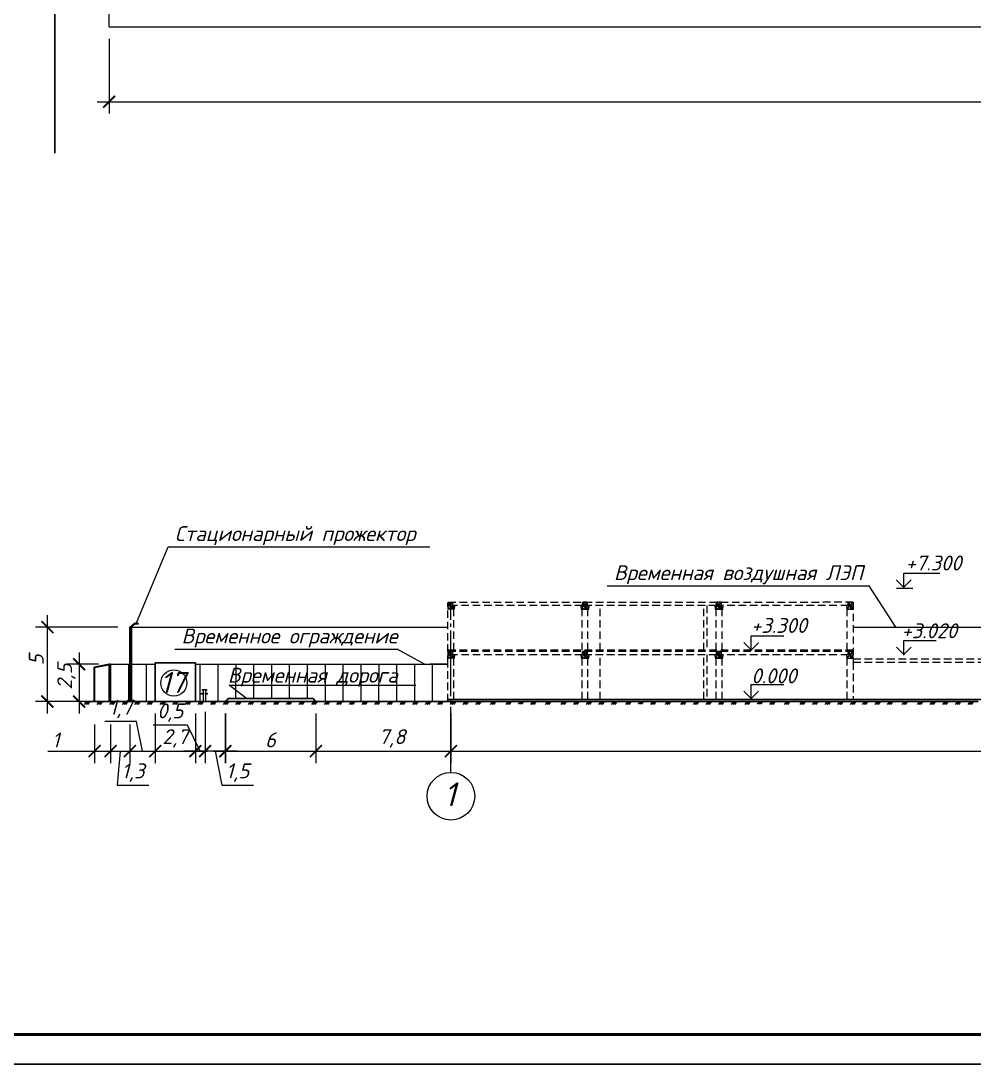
# Model space of a CAD drawing. Header units: millimetres. Extents: x -345369 to 252202, y 74562 to 424723.
# Drawn here: x -175928 to -159929, y 281798 to 299309 of the extents above; entities that cross this region are included whole.
import ezdxf

# ---------------------------------------------------------------- set-up
doc = ezdxf.new("R2010")
doc.units = ezdxf.units.MM
doc.linetypes.add('JIS_08_11', pattern=[12.8, 11, -0.6, 0.6, -0.6])
doc.linetypes.add('невидимая', pattern=[9.525, 6.35, -3.175])
doc.layers.add('$RAZMER', color=7, linetype='Continuous')
doc.layers.add('РАЗМЕРЫ', color=7, linetype='Continuous')
for name, color, linetype, lineweight in [('Рамка', 7, 'Continuous', 25), ('стены', 7, 'Continuous', 35), ('Электр', 1, 'Continuous', 25)]:
    doc.layers.add(name, color=color, linetype=linetype, lineweight=lineweight)
doc.styles.add('25', font='isocpeur.TTF', dxfattribs={"oblique": 15, "height": 300})
doc.styles.get("Standard").update_dxf_attribs({"font": 'isocpeur.TTF', "oblique": 15})
doc.linetypes.add('ограждение2', pattern='A,6.35,-2.54,[132,ltypeshp.shx,S=2.54,R=0,X=-2.54,Y=0],-2.54,25.4', length=36.83)
doc.dimstyles.new('ss400', dxfattribs={"dimtxt": 250, "dimasz": 200, "dimexe": 200, "dimexo": 200, "dimgap": 62.5, "dimtad": 1, "dimdec": 0, "dimlfac": 4, "dimrnd": 10, "dimdsep": 46, "dimtxsty": 'Standard', "dimblk": 'ARCHTICK', "dimcen": 250, "dimdle": 200, "dimadec": 0, "dimazin": 0, "dimtfac": 1, "dimtdec": 0, "dimtmove": 1, "dimatfit": 3, "dimfxl": 1, "dimarcsym": 0})
doc.dimstyles.new('ss50', dxfattribs={"dimtxt": 125, "dimasz": 150, "dimexe": 100, "dimexo": 100, "dimgap": 31.25, "dimtad": 1, "dimdec": 0, "dimdsep": 46, "dimtxsty": 'Standard', "dimblk": 'OBLIQUE', "dimcen": 125, "dimdle": 100, "dimadec": 0, "dimazin": 0, "dimtfac": 1, "dimtdec": 0, "dimtmove": 1, "dimatfit": 3, "dimfxl": 1, "dimarcsym": 0})

# ---------------------------------------------------------------- blocks, each defined once
blk = doc.blocks.new('_ArchTick')
at = {"color": 0, "linetype": 'ByBlock', "const_width": 0.15}
blk.add_lwpolyline([(-0.5, -0.5), (0.5, 0.5)], dxfattribs=at)
blk = doc.blocks.new('*D782')
at = {"color": 0, "lineweight": -2, "transparency": 16777216}
for p, q in [((-174448, 299010), (-174448, 297752)), ((-125402, 299010), (-125402, 297752)), ((-174648, 297952), (-125202, 297952))]:
    blk.add_line(p, q, dxfattribs=at)
at = {"layer": 'Defpoints', "color": 0, "transparency": 16777216}
for p in [(-174448, 299210, -521), (-125402, 299210), (-125402, 297952)]:
    blk.add_point(p, dxfattribs=at)
at = {"color": 0, "lineweight": -2, "transparency": 16777216, "xscale": 200, "yscale": 200, "zscale": 200, "rotation": 180}
blk.add_blockref('_ArchTick', (-174448, 297952), dxfattribs=at)
at = {"color": 0, "lineweight": -2, "transparency": 16777216, "xscale": 200, "yscale": 200, "zscale": 200}
blk.add_blockref('_ArchTick', (-125402, 297952), dxfattribs=at)
at = {"color": 0, "lineweight": 9, "transparency": 16777216, "insert": (-151240, 298164), "char_height": 250, "attachment_point": 5}
blk.add_mtext('196,1', dxfattribs=at)
blk = doc.blocks.new('*D789')
at = {"color": 0, "lineweight": -2, "ltscale": 2, "transparency": 16777216}
for p, q in [((-168810, 287052), (-137109, 287052)), ((-168710, 287053), (-168710, 286952)), ((-137209, 287053), (-137209, 286952))]:
    blk.add_line(p, q, dxfattribs=at)
at = {"layer": 'Defpoints', "color": 0, "ltscale": 2, "transparency": 16777216}
for p in [(-168710, 287305), (-137209, 287258), (-137209, 287052)]:
    blk.add_point(p, dxfattribs=at)
at = {"color": 0, "lineweight": -2, "ltscale": 2, "transparency": 16777216, "xscale": 200, "yscale": 200, "zscale": 200, "rotation": 180}
blk.add_blockref('_ArchTick', (-168710, 287052), dxfattribs=at)
at = {"color": 0, "lineweight": -2, "ltscale": 2, "transparency": 16777216, "xscale": 200, "yscale": 200, "zscale": 200}
blk.add_blockref('_ArchTick', (-137209, 287052), dxfattribs=at)
at = {"color": 0, "lineweight": 9, "ltscale": 2, "transparency": 16777216, "insert": (-152959, 287282), "char_height": 300, "attachment_point": 5}
blk.add_mtext('126', dxfattribs=at)
blk = doc.blocks.new('*D794')
at = {"color": 0, "lineweight": -2, "transparency": 16777216}
for p, q in [((-174951, 288709), (-174951, 287684)), ((-174623, 288509), (-175151, 288509)), ((-174623, 287884), (-175151, 287884))]:
    blk.add_line(p, q, dxfattribs=at)
at = {"layer": 'Defpoints', "color": 0, "transparency": 16777216}
for p in [(-174423, 288509, -521), (-174951, 287884), (-174423, 287884, -506)]:
    blk.add_point(p, dxfattribs=at)
at = {"color": 0, "lineweight": -2, "transparency": 16777216, "xscale": 200, "yscale": 200, "zscale": 200}
for p, rotation in [((-174951, 288509), 90), ((-174951, 287884), 270)]:
    blk.add_blockref('_ArchTick', p, dxfattribs=dict(at, rotation=rotation))
at = {"color": 0, "lineweight": 9, "transparency": 16777216, "insert": (-175163, 288302), "char_height": 250, "attachment_point": 5, "rotation": 90}
blk.add_mtext('2,5', dxfattribs=at)
blk = doc.blocks.new('*D795')
at = {"color": 0, "lineweight": -2, "transparency": 16777216}
for p, q in [((-174691, 287500), (-174691, 286852)), ((-174423, 287500), (-174423, 286852)), ((-175476, 287052), (-174691, 287052)), ((-174891, 287052), (-174223, 287052))]:
    blk.add_line(p, q, dxfattribs=at)
at = {"layer": 'Defpoints', "color": 0, "transparency": 16777216}
for p in [(-174691, 287700, -521), (-174423, 287700, -506), (-174423, 287052)]:
    blk.add_point(p, dxfattribs=at)
at = {"color": 0, "lineweight": -2, "transparency": 16777216, "xscale": 200, "yscale": 200, "zscale": 200, "rotation": 180}
blk.add_blockref('_ArchTick', (-174691, 287052), dxfattribs=at)
at = {"color": 0, "lineweight": -2, "transparency": 16777216, "xscale": 200, "yscale": 200, "zscale": 200}
blk.add_blockref('_ArchTick', (-174423, 287052), dxfattribs=at)
at = {"color": 0, "lineweight": 9, "transparency": 16777216, "insert": (-175342, 287240), "char_height": 250, "attachment_point": 5}
blk.add_mtext('1', dxfattribs=at)
blk = doc.blocks.new('*D796')
at = {"color": 0, "lineweight": -2, "transparency": 16777216}
for p, q in [((-174423, 287500), (-174423, 286852)), ((-174098, 287500), (-174098, 286852)), ((-174623, 287052), (-173898, 287052)), ((-174260, 287052), (-174310, 286478)), ((-174310, 286478), (-173781, 286478))]:
    blk.add_line(p, q, dxfattribs=at)
at = {"layer": 'Defpoints', "color": 0, "transparency": 16777216}
for p in [(-174423, 287700, -520), (-174098, 287700, -509), (-174098, 287052)]:
    blk.add_point(p, dxfattribs=at)
at = {"color": 0, "lineweight": -2, "transparency": 16777216, "xscale": 200, "yscale": 200, "zscale": 200, "rotation": 180}
blk.add_blockref('_ArchTick', (-174423, 287052), dxfattribs=at)
at = {"color": 0, "lineweight": -2, "transparency": 16777216, "xscale": 200, "yscale": 200, "zscale": 200}
blk.add_blockref('_ArchTick', (-174098, 287052), dxfattribs=at)
at = {"color": 0, "lineweight": 9, "transparency": 16777216, "insert": (-174045, 286691), "char_height": 250, "attachment_point": 5}
blk.add_mtext('1,3', dxfattribs=at)
blk = doc.blocks.new('*D797')
at = {"color": 0, "lineweight": -2, "transparency": 16777216}
for p, q in [((-175483, 287684), (-175483, 289334)), ((-174298, 289134), (-175683, 289134)), ((-174326, 287884), (-175683, 287884))]:
    blk.add_line(p, q, dxfattribs=at)
at = {"layer": 'Defpoints', "color": 0, "transparency": 16777216}
for p in [(-175483, 289134), (-174098, 289134, -510), (-174126, 287884)]:
    blk.add_point(p, dxfattribs=at)
at = {"color": 0, "lineweight": -2, "transparency": 16777216, "xscale": 200, "yscale": 200, "zscale": 200}
for p, rotation in [((-175483, 289134), 90), ((-175483, 287884), 270)]:
    blk.add_blockref('_ArchTick', p, dxfattribs=dict(at, rotation=rotation))
at = {"color": 0, "lineweight": 9, "transparency": 16777216, "insert": (-175670, 288584), "char_height": 250, "attachment_point": 5, "rotation": 90}
blk.add_mtext('5', dxfattribs=at)
blk = doc.blocks.new('*D798')
at = {"color": 0, "lineweight": -2, "transparency": 16777216}
for p, q in [((-173988, 287547), (-174517, 287547)), ((-173885, 287052), (-173988, 287547)), ((-173673, 287684), (-173673, 286852)), ((-174098, 287500), (-174098, 286852)), ((-174298, 287052), (-173473, 287052))]:
    blk.add_line(p, q, dxfattribs=at)
at = {"layer": 'Defpoints', "color": 0, "transparency": 16777216}
for p in [(-173673, 287884), (-174098, 287700, -509), (-173673, 287052)]:
    blk.add_point(p, dxfattribs=at)
at = {"color": 0, "lineweight": -2, "transparency": 16777216, "xscale": 200, "yscale": 200, "zscale": 200, "rotation": 180}
blk.add_blockref('_ArchTick', (-174098, 287052), dxfattribs=at)
at = {"color": 0, "lineweight": -2, "transparency": 16777216, "xscale": 200, "yscale": 200, "zscale": 200}
blk.add_blockref('_ArchTick', (-173673, 287052), dxfattribs=at)
at = {"color": 0, "lineweight": 9, "transparency": 16777216, "insert": (-174252, 287759), "char_height": 250, "attachment_point": 5}
blk.add_mtext('1,7', dxfattribs=at)
blk = doc.blocks.new('*D799')
at = {"color": 0, "lineweight": -2, "transparency": 16777216}
for p, q in [((-172496, 287682), (-172496, 286852)), ((-170977, 287684), (-170977, 286852)), ((-172696, 287052), (-170777, 287052))]:
    blk.add_line(p, q, dxfattribs=at)
at = {"layer": 'Defpoints', "color": 0, "transparency": 16777216}
for p in [(-170977, 287884), (-172496, 287882, -395), (-170977, 287052)]:
    blk.add_point(p, dxfattribs=at)
at = {"color": 0, "lineweight": -2, "transparency": 16777216, "xscale": 200, "yscale": 200, "zscale": 200, "rotation": 180}
blk.add_blockref('_ArchTick', (-172496, 287052), dxfattribs=at)
at = {"color": 0, "lineweight": -2, "transparency": 16777216, "xscale": 200, "yscale": 200, "zscale": 200}
blk.add_blockref('_ArchTick', (-170977, 287052), dxfattribs=at)
at = {"color": 0, "lineweight": 9, "transparency": 16777216, "insert": (-171739, 287240), "char_height": 250, "attachment_point": 5}
blk.add_mtext('6', dxfattribs=at)
blk = doc.blocks.new('*D800')
at = {"color": 0, "lineweight": -2, "transparency": 16777216}
for p, q in [((-170977, 287684), (-170977, 286852)), ((-168710, 287684), (-168710, 286852)), ((-171177, 287052), (-168510, 287052))]:
    blk.add_line(p, q, dxfattribs=at)
at = {"layer": 'Defpoints', "color": 0, "transparency": 16777216}
for p in [(-170977, 287884), (-168710, 287884), (-168710, 287052)]:
    blk.add_point(p, dxfattribs=at)
at = {"color": 0, "lineweight": -2, "transparency": 16777216, "xscale": 200, "yscale": 200, "zscale": 200, "rotation": 180}
blk.add_blockref('_ArchTick', (-170977, 287052), dxfattribs=at)
at = {"color": 0, "lineweight": -2, "transparency": 16777216, "xscale": 200, "yscale": 200, "zscale": 200}
blk.add_blockref('_ArchTick', (-168710, 287052), dxfattribs=at)
at = {"color": 0, "lineweight": 9, "transparency": 16777216, "insert": (-169697, 287265), "char_height": 250, "attachment_point": 5}
blk.add_mtext('7,8', dxfattribs=at)
blk = doc.blocks.new('*D816')
at = {"color": 0, "lineweight": -2, "transparency": 16777216}
for p, q in [((-172998, 287684), (-172998, 286852)), ((-172836, 287684), (-172836, 286852)), ((-173131, 287486), (-173710, 287486)), ((-172917, 287052), (-173131, 287486)), ((-172636, 287052), (-173198, 287052))]:
    blk.add_line(p, q, dxfattribs=at)
at = {"layer": 'Defpoints', "color": 0, "transparency": 16777216}
for p in [(-172998, 287884, -448), (-172836, 287884, -451), (-172998, 287052)]:
    blk.add_point(p, dxfattribs=at)
at = {"color": 0, "lineweight": -2, "transparency": 16777216, "xscale": 200, "yscale": 200, "zscale": 200, "rotation": 180}
blk.add_blockref('_ArchTick', (-172998, 287052), dxfattribs=at)
at = {"color": 0, "lineweight": -2, "transparency": 16777216, "xscale": 200, "yscale": 200, "zscale": 200}
blk.add_blockref('_ArchTick', (-172836, 287052), dxfattribs=at)
at = {"color": 0, "lineweight": 9, "transparency": 16777216, "insert": (-173420, 287698), "char_height": 250, "attachment_point": 5}
blk.add_mtext('0,5', dxfattribs=at)
blk = doc.blocks.new('*D817')
at = {"color": 0, "lineweight": -2, "transparency": 16777216}
for p, q in [((-173673, 287684), (-173673, 286852)), ((-172998, 287684), (-172998, 286852)), ((-173873, 287052), (-172798, 287052))]:
    blk.add_line(p, q, dxfattribs=at)
at = {"layer": 'Defpoints', "color": 0, "transparency": 16777216}
for p in [(-173673, 287884), (-172998, 287884, -448), (-172998, 287052)]:
    blk.add_point(p, dxfattribs=at)
at = {"color": 0, "lineweight": -2, "transparency": 16777216, "xscale": 200, "yscale": 200, "zscale": 200, "rotation": 180}
blk.add_blockref('_ArchTick', (-173673, 287052), dxfattribs=at)
at = {"color": 0, "lineweight": -2, "transparency": 16777216, "xscale": 200, "yscale": 200, "zscale": 200}
blk.add_blockref('_ArchTick', (-172998, 287052), dxfattribs=at)
at = {"color": 0, "lineweight": 9, "transparency": 16777216, "insert": (-173338, 287265), "char_height": 250, "attachment_point": 5}
blk.add_mtext('2,7', dxfattribs=at)
blk = doc.blocks.new('*D818')
at = {"color": 0, "lineweight": -2, "transparency": 16777216}
for p, q in [((-172836, 287709), (-172836, 286852)), ((-172498, 287684), (-172498, 286852)), ((-172298, 287052), (-173036, 287052)), ((-172667, 287052), (-172555, 286478)), ((-172555, 286478), (-172025, 286478))]:
    blk.add_line(p, q, dxfattribs=at)
at = {"layer": 'Defpoints', "color": 0, "transparency": 16777216}
for p in [(-172836, 287909, -377), (-172498, 287884, -395), (-172836, 287052)]:
    blk.add_point(p, dxfattribs=at)
at = {"color": 0, "lineweight": -2, "transparency": 16777216, "xscale": 200, "yscale": 200, "zscale": 200, "rotation": 180}
blk.add_blockref('_ArchTick', (-172836, 287052), dxfattribs=at)
at = {"color": 0, "lineweight": -2, "transparency": 16777216, "xscale": 200, "yscale": 200, "zscale": 200}
blk.add_blockref('_ArchTick', (-172498, 287052), dxfattribs=at)
at = {"color": 0, "lineweight": 9, "transparency": 16777216, "insert": (-172290, 286691), "char_height": 250, "attachment_point": 5}
blk.add_mtext('1,5', dxfattribs=at)

msp = doc.modelspace()

# ---------------------------------------------------------------- linework, layer by layer
at = {"layer": '$RAZMER', "color": 7, "linetype": 'невидимая', "lineweight": 25, "ltscale": 20}
for p, q in [((-166527.707061, 289468.421609), (-166514.080283, 289482.048388)), ((-166525.155853, 289442.909529), (-166459.65045, 289508.414933)), ((-166498.050506, 289498.078164), (-166464.969507, 289531.159163)), ((-166497.426877, 289526.765106), (-166475.778406, 289548.413577)), ((-166471.985333, 289468.016738), (-166459.65045, 289480.35162)), ((-166459.65045, 289508.414933), (-166421.907227, 289546.158155)), ((-166459.65045, 289480.35162), (-166436.906207, 289503.095863)), ((-166459.65045, 289452.288332), (-166420.713044, 289491.225737)), ((-166450.937857, 289545.190814), (-166447.715093, 289548.413577)), ((-166443.922032, 289439.953437), (-166408.842907, 289475.032563)), ((-166422.874557, 289517.127513), (-166421.310136, 289518.691934)), ((-166419.898604, 289435.913577), (-166391.629331, 289464.18285)), ((-166394.811256, 289489.064213), (-166392.961892, 289490.913577)), ((-164277.710866, 289468.421609), (-164264.084087, 289482.048388)), ((-164275.159658, 289442.909529), (-164209.654254, 289508.414933)), ((-164248.054311, 289498.078164), (-164214.973312, 289531.159163)), ((-164247.430682, 289526.765106), (-164225.78221, 289548.413577)), ((-164221.989137, 289468.016738), (-164209.654254, 289480.35162)), ((-164209.654254, 289508.414933), (-164171.911032, 289546.158155)), ((-164209.654254, 289480.35162), (-164186.910011, 289503.095863)), ((-164209.654254, 289452.288332), (-164170.716849, 289491.225737)), ((-164200.941662, 289545.190814), (-164197.718898, 289548.413577)), ((-164193.925837, 289439.953437), (-164158.846711, 289475.032563)), ((-164172.878361, 289517.127513), (-164171.31394, 289518.691934)), ((-164169.902408, 289435.913577), (-164141.633135, 289464.18285)), ((-164144.815061, 289489.064213), (-164142.965696, 289490.913577)), ((-166504.088493, 289435.913577), (-166486.016983, 289453.985087)), ((-166476.025204, 289435.913577), (-166459.65045, 289452.288332)), ((-164254.092297, 289435.913577), (-164236.020787, 289453.985087)), ((-164226.029009, 289435.913577), (-164209.654254, 289452.288332)), ((-166527.707061, 288643.421609), (-166514.080283, 288657.048388)), ((-166525.155853, 288617.909529), (-166459.65045, 288683.414933)), ((-166504.088493, 288610.913577), (-166486.016983, 288628.985087)), ((-166498.050506, 288673.078164), (-166464.969507, 288706.159163)), ((-166497.426877, 288701.765106), (-166475.778406, 288723.413577)), ((-166476.025204, 288610.913577), (-166459.65045, 288627.288332)), ((-166471.985333, 288643.016738), (-166459.65045, 288655.35162)), ((-166459.65045, 288683.414933), (-166421.907227, 288721.158155)), ((-166459.65045, 288655.35162), (-166436.906207, 288678.095863)), ((-166459.65045, 288627.288332), (-166420.713044, 288666.225737)), ((-166450.937857, 288720.190814), (-166447.715093, 288723.413577)), ((-166443.922032, 288614.953437), (-166408.842907, 288650.032563)), ((-166422.874557, 288692.127513), (-166421.310136, 288693.691934)), ((-166419.898604, 288610.913577), (-166391.629331, 288639.18285)), ((-166394.811256, 288664.064213), (-166392.961892, 288665.913577)), ((-164277.710866, 288643.421609), (-164264.084087, 288657.048388)), ((-164275.159658, 288617.909529), (-164209.654254, 288683.414933)), ((-164254.092297, 288610.913577), (-164236.020787, 288628.985087)), ((-164248.054311, 288673.078164), (-164214.973312, 288706.159163)), ((-164247.430682, 288701.765106), (-164225.78221, 288723.413577)), ((-164226.029009, 288610.913577), (-164209.654254, 288627.288332)), ((-164221.989137, 288643.016738), (-164209.654254, 288655.35162)), ((-164209.654254, 288683.414933), (-164171.911032, 288721.158155)), ((-164209.654254, 288655.35162), (-164186.910011, 288678.095863)), ((-164209.654254, 288627.288332), (-164170.716849, 288666.225737)), ((-164200.941662, 288720.190814), (-164197.718898, 288723.413577)), ((-164193.925837, 288614.953437), (-164158.846711, 288650.032563)), ((-164172.878361, 288692.127513), (-164171.31394, 288693.691934)), ((-164169.902408, 288610.913577), (-164141.633135, 288639.18285)), ((-164144.815061, 288664.064213), (-164142.965696, 288665.913577))]:
    msp.add_line(p, q, dxfattribs=at)
for p, q in [((-174447.556924, 299209.635314, -520.992287), (-174447.556924, 300133.882586)), ((-174085.273438, 289134.118619, -509.845584), (-168759.537132, 289134.706245)), ((-161959.511957, 289134.685221), (-159734.511957, 289134.685221)), ((-174422.556924, 288509.119342, -520.992287), (-174097.797431, 288509.119342, -491.114864)), ((-174422.556924, 288509.119342, -520.992287), (-174122.556924, 288509.119342, -520.992287)), ((-174122.556924, 288509.119342, -520.992287), (-174123.446407, 287884.119342, -495.380617)), ((-174072.813354, 288509.119342, -488.816363), (-173672.586196, 288509.119342, -187.940613)), ((-173822.557531, 288508.693107, -520.97482), (-173823.447014, 287883.693107, -495.36315)), ((-172997.58877, 288511.864224, -14.987961), (-168759.511957, 288509.119342)), ((-172922.556924, 288509.119342, -520.992287), (-172923.446407, 287884.119342, -495.380617)), ((-172622.556924, 288509.119342, -520.992287), (-172623.446407, 287884.119342, -495.380617)), ((-172322.556924, 288509.119342, -520.992287), (-172323.375248, 287934.119342, -497.42955)), ((-172022.556924, 288509.119342, -520.992287), (-172023.375248, 287934.119342, -497.42955)), ((-171722.556924, 288509.119342, -520.992287), (-171723.375248, 287934.119342, -497.42955)), ((-171422.556924, 288509.119342, -520.992287), (-171423.375248, 287934.119342, -497.42955)), ((-171122.556924, 288509.119342, -520.992287), (-171123.375248, 287934.119342, -497.42955)), ((-170822.564505, 288503.792895, -520.774016), (-170823.446407, 287884.119342, -495.380617)), ((-170522.564505, 288503.792895, -520.774016), (-170523.446407, 287884.119342, -495.380617)), ((-170222.565111, 288503.36666, -520.75655), (-170223.446407, 287884.119342, -495.380617)), ((-169922.565111, 288503.36666, -520.75655), (-169923.446407, 287884.119342, -495.380617)), ((-169622.565111, 288503.36666, -520.75655), (-169623.446407, 287884.119342, -495.380617)), ((-169322.565111, 288503.36666, -520.75655), (-169323.446407, 287884.119342, -495.380617)), ((-168759.511957, 288509.119342), (-169059.511957, 288509.119342)), ((-169022.565718, 288502.940424, -520.739083), (-169023.446407, 287884.119342, -495.380617))]:
    msp.add_line(p, q)
at = {"color": 7, "linetype": 'ограждение2', "lineweight": 25, "ltscale": 30}
msp.add_line((-174447.556924, 299209.635314, -520.992287), (-125401.584789, 299209.635314), dxfattribs=at)
at = {"lineweight": 9}
for p, q in [((-173987.295131, 289202.965436, -509.845584), (-173457.705433, 290481.508065, -509.845584)), ((-173457.705433, 290481.508065, -509.845584), (-169062.966016, 290481.508065, -509.845584)), ((-166087.900461, 289824.675823, -10.254999), (-161693.161044, 289824.675823, -10.254999)), ((-161243.818136, 289134.685221), (-161693.161044, 289824.675823, -10.254999)), ((-161234.511957, 289786.546657), (-160959.511957, 289786.546657)), ((-173345.055048, 288762.303993, -509.845584), (-169613.066716, 288762.303993, -509.845584)), ((-169155.059314, 288509.119342, -36.389809), (-169613.066716, 288762.303993, -509.845584)), ((-172140.815593, 287934.119342, -395.432706), (-172430.383519, 288160.785703, -4.086176)), ((-172430.383519, 288160.785703, -4.086176), (-169299.341656, 288160.785703, -4.086176))]:
    msp.add_line(p, q, dxfattribs=at)
at = {"linetype": 'невидимая', "lineweight": 25, "ltscale": 20}
for p, q in [((-168759.511957, 288906.546657), (-168759.582766, 289548.296358)), ((-168676.435426, 289494.046657), (-168678.048319, 289549.046657)), ((-166502.142946, 289494.046657), (-166502.142946, 289549.046657)), ((-166417.53883, 289494.046657), (-166417.53883, 289549.046657)), ((-166203.261957, 288744.046657), (-166203.261957, 289494.046657)), ((-164465.761957, 288744.046657), (-164465.761957, 289494.046657)), ((-164415.761957, 289494.046657), (-164415.761957, 288744.046657)), ((-164252.146751, 289494.046657), (-164252.146751, 289549.046657)), ((-164167.542635, 289494.046657), (-164167.542635, 289549.046657)), ((-162041.763108, 289494.046657), (-162041.763108, 289549.046657)), ((-161959.511957, 289549.046657), (-161959.511957, 288544.045204)), ((-166502.142946, 288669.046657), (-166502.142946, 288724.046657)), ((-166417.53883, 288669.046657), (-166417.53883, 288724.046657)), ((-166203.261957, 287919.046657), (-166203.261957, 288669.046657)), ((-164465.761957, 287919.046657), (-164465.761957, 288669.046657)), ((-164415.761957, 288669.046657), (-164415.761957, 287919.046657)), ((-164252.146751, 288669.046657), (-164252.146751, 288724.046657)), ((-164167.542635, 288669.046657), (-164167.542635, 288724.046657)), ((-162041.763108, 288669.046657), (-162041.763108, 288724.046657)), ((-161959.511957, 288603.186693), (-159734.511957, 288603.186693)), ((-168759.511957, 287884.119342), (-168759.511957, 288531.546657)), ((-161959.511957, 288544.045204), (-159734.511957, 288544.045204)), ((-161959.511957, 288544.045204), (-161959.511957, 287919.046657))]:
    msp.add_line(p, q, dxfattribs=at)
at = {"color": 7, "linetype": 'невидимая', "lineweight": 25, "ltscale": 20}
for p, q in [((-168758.316305, 289476.752616), (-168719.566305, 289515.502616)), ((-168758.316305, 289448.689303), (-168745.862338, 289461.14327)), ((-168758.004766, 289505.127443), (-168724.814863, 289538.317346)), ((-168757.381137, 289533.814385), (-168742.898886, 289548.296635)), ((-168731.830688, 289475.17492), (-168719.566305, 289487.439303)), ((-168719.566305, 289515.502616), (-168686.772286, 289548.296635)), ((-168719.566305, 289487.439303), (-168696.751562, 289510.254046)), ((-168719.566305, 289459.376015), (-168680.97225, 289497.970071)), ((-168703.767388, 289447.11162), (-168668.688262, 289482.190746)), ((-168687.019084, 289435.796635), (-168650.960441, 289471.855278)), ((-168682.719912, 289524.285696), (-168681.569341, 289525.436268)), ((-162067.392793, 289465.898492), (-162057.366342, 289475.924943)), ((-162064.841585, 289440.386412), (-161999.45761, 289505.770387)), ((-162043.334692, 289489.956593), (-162041.744627, 289491.546657)), ((-162038.129009, 289495.162276), (-162008.255567, 289525.035718)), ((-162037.50538, 289523.849217), (-162012.30794, 289549.046657)), ((-162015.271392, 289461.893292), (-161999.45761, 289477.707075)), ((-161999.45761, 289505.770387), (-161961.83471, 289543.393286)), ((-161999.45761, 289477.707075), (-161980.192266, 289496.972418)), ((-161999.45761, 289449.643786), (-161960.70761, 289488.393786)), ((-161994.223916, 289539.067368), (-161984.244627, 289549.046657)), ((-161984.491426, 289436.546657), (-161960.70761, 289460.330474)), ((-161966.160616, 289511.004068), (-161961.237618, 289515.927066)), ((-168743.145685, 289435.796635), (-168719.566305, 289459.376015)), ((-168658.955772, 289435.796635), (-168654.078587, 289440.67382)), ((-162040.618027, 289436.546657), (-162029.303042, 289447.861642)), ((-162012.554738, 289436.546657), (-161999.45761, 289449.643786)), ((-168758.316305, 288651.752616), (-168719.566305, 288690.502616)), ((-168758.316305, 288623.689303), (-168745.862338, 288636.14327)), ((-168758.004766, 288680.127443), (-168724.814863, 288713.317346)), ((-168757.381137, 288708.814385), (-168742.898886, 288723.296635)), ((-168743.145685, 288610.796635), (-168719.566305, 288634.376015)), ((-168731.830688, 288650.17492), (-168719.566305, 288662.439303)), ((-168719.566305, 288690.502616), (-168686.772286, 288723.296635)), ((-168719.566305, 288662.439303), (-168696.751562, 288685.254046)), ((-168719.566305, 288634.376015), (-168680.97225, 288672.970071)), ((-168703.767388, 288622.11162), (-168668.688262, 288657.190746)), ((-168687.019084, 288610.796635), (-168650.960441, 288646.855278)), ((-168682.719912, 288699.285696), (-168681.569341, 288700.436268)), ((-168658.955772, 288610.796635), (-168654.078587, 288615.67382)), ((-162067.392793, 288640.898492), (-162057.366342, 288650.924943)), ((-162064.841585, 288615.386412), (-161999.45761, 288680.770387)), ((-162043.334692, 288664.956593), (-162041.744627, 288666.546657)), ((-162040.618027, 288611.546657), (-162029.303042, 288622.861642)), ((-162038.129009, 288670.162276), (-162008.255567, 288700.035718)), ((-162037.50538, 288698.849217), (-162012.30794, 288724.046657)), ((-162015.271392, 288636.893292), (-161999.45761, 288652.707075)), ((-162012.554738, 288611.546657), (-161999.45761, 288624.643786)), ((-161999.45761, 288680.770387), (-161961.83471, 288718.393286)), ((-161999.45761, 288652.707075), (-161980.192266, 288671.972418)), ((-161999.45761, 288624.643786), (-161960.70761, 288663.393786)), ((-161994.223916, 288714.067368), (-161984.244627, 288724.046657)), ((-161984.491426, 288611.546657), (-161960.70761, 288635.330474)), ((-161966.160616, 288686.004068), (-161961.237618, 288690.927066))]:
    msp.add_line(p, q, dxfattribs=at)
at = {"color": 1, "linetype": 'JIS_08_11', "lineweight": 9, "ltscale": 100, "extrusion": (1, 3.44505e-16, 1.83691e-16)}
msp.add_line((-168709.511957, 286695.041846), (-168709.511957, 289494.046657), dxfattribs=at)
at = {"linetype": 'невидимая', "lineweight": 25, "ltscale": 20, "extrusion": (1, 3.44505e-16, 1.83691e-16)}
for p, q in [((-168659.511957, 288744.046657), (-168659.511957, 289494.046657)), ((-166509.519566, 288744.046657), (-166509.519566, 289436.546657)), ((-166409.519566, 288744.046657), (-166409.519566, 289436.546657)), ((-164259.523371, 288744.046657), (-164259.523371, 289436.546657)), ((-164159.523371, 288744.046657), (-164159.523371, 289436.546657)), ((-162059.511957, 288744.046657), (-162059.511957, 289436.546657)), ((-168759.511957, 288531.546657), (-168759.511957, 288906.546657)), ((-168659.511957, 287919.046657), (-168659.511957, 288610.796635)), ((-166509.519566, 287919.046657), (-166509.519566, 288611.546657)), ((-166409.519566, 287919.046657), (-166409.519566, 288611.546657)), ((-164259.523371, 287919.046657), (-164259.523371, 288611.546657)), ((-164159.523371, 287919.046657), (-164159.523371, 288611.546657)), ((-162059.511957, 287919.046657), (-162059.511957, 288611.546657))]:
    msp.add_line(p, q, dxfattribs=at)
at = {"lineweight": 30}
for p, q in [((-174097.821424, 287884.119342, -508.501957), (-174097.773438, 289134.118619, -509.845584)), ((-174097.773438, 289134.118619, -509.845584), (-174072.773438, 289134.118619, -509.845584)), ((-174072.773438, 289134.118619, -509.845584), (-174072.85327, 287884.119342, -507.610253)), ((-174447.556924, 288509.119342, -520.992287), (-174697.556924, 288460.202833, -520.992287)), ((-174697.556924, 288460.202833, -520.992287), (-174697.556924, 287884.119342, -520.992287)), ((-174447.438897, 288501.647582), (-174690.581384, 288454.072856, -520.992287)), ((-174690.581384, 288461.567709, -520.992287), (-174690.581384, 287884.119342, -520.992287)), ((-174447.556924, 287884.119342, -520.992287), (-174447.556924, 288509.119342, -520.992287)), ((-174447.556924, 288509.119342, -520.992287), (-174422.556924, 288509.119342, -520.992287)), ((-174422.556924, 288509.119342, -520.992287), (-174422.58877, 287884.119342, -520.100583)), ((-173672.586196, 287883.612734), (-173672.586196, 288533.612734)), ((-173672.586196, 288533.612734), (-172997.58877, 288533.612734)), ((-172997.58877, 288533.612734), (-172997.58877, 287884.119342, -447.597643)), ((-173672.586196, 288159.971579, 140.964625), (-173672.586196, 287883.612734)), ((-159859.511957, 287884.119342), (-174860.905988, 287884.119342, -520.992287)), ((-172497.58877, 287884.119342, -395.432706), (-172472.58877, 287909.119342, -395.432706)), ((-172472.58877, 287909.119342, -395.432706), (-172447.58877, 287934.119342, -395.432706)), ((-172447.58877, 287934.119342, -395.432706), (-171022.58877, 287934.119342, -395.432706)), ((-170997.58877, 287909.119342, -395.432706), (-171022.58877, 287934.119342, -395.432706)), ((-170972.58877, 287884.119342, -395.432706), (-170997.58877, 287909.119342, -395.432706))]:
    msp.add_line(p, q, dxfattribs=at)
at = {"linetype": 'Continuous', "lineweight": 30}
for p, q in [((-174091.729854, 289134.118619, -509.845584), (-174026.815726, 289187.740415, -509.845584)), ((-174081.329172, 289134.118619, -509.845584), (-174023.229357, 289182.36869, -509.845584)), ((-174026.815726, 289187.740415, -509.845584), (-174022.711696, 289182.798591, -509.845584))]:
    msp.add_line(p, q, dxfattribs=at)
at = {"lineweight": 25}
for p, q in [((-172880.147311, 288071.175359, -450.979619), (-172880.147311, 288086.175359, -450.979619)), ((-172880.147311, 288086.175359, -450.979619), (-172812.647311, 288086.175359, -450.979619)), ((-172865.147311, 288071.175359, -450.979619), (-172880.147311, 288071.175359, -450.979619)), ((-172865.147311, 287883.967115, -450.979619), (-172865.147311, 288071.175359, -450.979619)), ((-172827.647311, 288071.175359, -450.979619), (-172827.647311, 287883.967115, -450.979619)), ((-172812.647311, 288071.175359, -450.979619), (-172827.647311, 288071.175359, -450.979619)), ((-172812.647311, 288086.175359, -450.979619), (-172812.647311, 288071.175359, -450.979619)), ((-172895.147311, 288008.047509, -450.979619), (-172895.147311, 288023.047509, -450.979619)), ((-172895.147311, 288023.047509, -450.979619), (-172865.147311, 288023.047509, -450.979619)), ((-172865.147311, 288008.047509, -450.979619), (-172895.147311, 288008.047509, -450.979619)), ((-172827.647311, 288008.047509, -450.979619), (-172827.647311, 288023.047509, -450.979619)), ((-172827.647311, 288023.047509, -450.979619), (-172797.647311, 288023.047509, -450.979619)), ((-172797.647311, 288008.047509, -450.979619), (-172827.647311, 288008.047509, -450.979619)), ((-172797.647311, 288008.047509, -450.979619), (-172797.647311, 288023.047509, -450.979619))]:
    msp.add_line(p, q, dxfattribs=at)
at = {"lineweight": 9}
for points in [[(-161109.511957, 289786.546657), (-161109.511957, 290036.546657), (-160504.889055, 290036.546657)], [(-163670.057505, 288734.946331), (-163670.057505, 288984.946331), (-163125.450293, 288984.946331)], [(-161109.511957, 288659.905204), (-161109.511957, 288909.905204), (-160564.904746, 288909.905204)], [(-163670.057505, 287919.046657), (-163670.057505, 288169.046657), (-163125.450293, 288169.046657)]]:
    msp.add_lwpolyline(points, dxfattribs=at)
at = {"lineweight": 9, "const_width": 20}
for points in [[(-161234.511957, 289925.686657), (-161109.511957, 289800.686657), (-160984.511957, 289925.686657)], [(-161234.511957, 288799.045204), (-161109.511957, 288674.045204), (-160984.511957, 288799.045204)], [(-163795.057505, 288058.186657), (-163670.057505, 287933.186657), (-163545.057505, 288058.186657)]]:
    msp.add_lwpolyline(points, dxfattribs=at)
at = {"linetype": 'невидимая', "lineweight": 25, "ltscale": 20}
for points in [[(-161959.511957, 289549.046657), (-168757.066305, 289548.296635)], [(-166502.142946, 289494.046657), (-168676.435426, 289494.046657)], [(-164252.146751, 289494.046657), (-166417.53883, 289494.046657)], [(-162041.763108, 289494.046657), (-164167.542635, 289494.046657)], [(-161959.511957, 288744.046657), (-168759.511957, 288744.046657)], [(-161959.511957, 288724.046657), (-168759.511957, 288724.046657)], [(-166502.142946, 288669.046657), (-168680.886958, 288669.046657)], [(-164252.146751, 288669.046657), (-166417.53883, 288669.046657)], [(-162041.763108, 288669.046657), (-164167.542635, 288669.046657)]]:
    msp.add_lwpolyline(points, dxfattribs=at)
at = {"linetype": 'невидимая', "lineweight": 9, "ltscale": 20, "const_width": 20}
msp.add_lwpolyline([(-163795.057505, 288874.086331), (-163670.057505, 288749.086331), (-163545.057505, 288874.086331)], dxfattribs=at)
at = {"lineweight": 30}
msp.add_lwpolyline([(-159609.511957, 287919.046657), (-168759.511957, 287919.046657)], dxfattribs=at)
at = {"color": 0, "lineweight": -2}
msp.add_circle((-173360.478707, 288195.439225), 219.458325, dxfattribs=at)
at = {"color": 0, "linetype": 'ByBlock', "lineweight": 9}
msp.add_circle((-168709.511957, 286295.041846), 400, dxfattribs=at)
at = {"linetype": 'Continuous', "lineweight": 30}
for centre, radius, start, end in [((-173991.594924, 289155.228204, -509.845584), 47.930486, 32.4362563277, 137.2700160555), ((-173989.37498, 289087.788786, -509.845584), 100.688627, 67.6840549616, 109.3347776641)]:
    msp.add_arc(centre, radius, start, end, dxfattribs=at)
at = {"layer": 'РАЗМЕРЫ', "lineweight": 13}
for p, q in [((-174857.405507, 287834.119342), (-174819.905507, 287884.119342)), ((-174828.313182, 287834.119342), (-174790.813182, 287884.119342)), ((-174801.222622, 287834.119342), (-174763.722622, 287884.119342)), ((-174644.943043, 287834.119342), (-174607.443043, 287884.119342)), ((-174615.850718, 287834.119342), (-174578.350718, 287884.119342)), ((-174588.760159, 287834.119342), (-174551.260159, 287884.119342)), ((-174432.480579, 287834.119342), (-174394.980579, 287884.119342)), ((-174403.388254, 287834.119342), (-174365.888254, 287884.119342)), ((-174376.297695, 287834.119342), (-174338.797695, 287884.119342)), ((-174220.018115, 287834.119342), (-174182.518115, 287884.119342)), ((-174190.92579, 287834.119342), (-174153.42579, 287884.119342)), ((-174163.835231, 287834.119342), (-174126.335231, 287884.119342)), ((-174012.842681, 287834.119342), (-173975.342681, 287884.119342)), ((-173983.750356, 287834.119342), (-173946.250356, 287884.119342)), ((-173956.659797, 287834.119342), (-173919.159797, 287884.119342)), ((-173800.380217, 287834.119342), (-173762.880217, 287884.119342)), ((-173771.287892, 287834.119342), (-173733.787892, 287884.119342)), ((-173744.197333, 287834.119342), (-173706.697333, 287884.119342)), ((-173587.917754, 287834.119342), (-173550.417754, 287884.119342)), ((-173558.825429, 287834.119342), (-173521.325429, 287884.119342)), ((-173531.734869, 287834.119342), (-173494.234869, 287884.119342)), ((-173375.45529, 287834.119342), (-173337.95529, 287884.119342)), ((-173346.362965, 287834.119342), (-173308.862965, 287884.119342)), ((-173319.272405, 287834.119342), (-173281.772405, 287884.119342)), ((-173162.992826, 287834.119342), (-173125.492826, 287884.119342)), ((-173133.900501, 287834.119342), (-173096.400501, 287884.119342)), ((-173106.809941, 287834.119342), (-173069.309941, 287884.119342)), ((-172950.530362, 287834.119342), (-172913.030362, 287884.119342)), ((-172921.438037, 287834.119342), (-172883.938037, 287884.119342)), ((-172894.347477, 287834.119342), (-172856.847477, 287884.119342)), ((-172738.067898, 287834.119342), (-172700.567898, 287884.119342)), ((-172708.975573, 287834.119342), (-172671.475573, 287884.119342)), ((-172681.885013, 287834.119342), (-172644.385013, 287884.119342)), ((-172525.605434, 287834.119342), (-172488.105434, 287884.119342)), ((-172496.513109, 287834.119342), (-172459.013109, 287884.119342)), ((-172469.42255, 287834.119342), (-172431.92255, 287884.119342)), ((-172318.43, 287834.119342), (-172280.93, 287884.119342)), ((-172289.337675, 287834.119342), (-172251.837675, 287884.119342)), ((-172262.247115, 287834.119342), (-172224.747115, 287884.119342)), ((-172105.967536, 287834.119342), (-172068.467536, 287884.119342)), ((-172076.875211, 287834.119342), (-172039.375211, 287884.119342)), ((-172049.784652, 287834.119342), (-172012.284652, 287884.119342)), ((-171893.505072, 287834.119342), (-171856.005072, 287884.119342)), ((-171864.412747, 287834.119342), (-171826.912747, 287884.119342)), ((-171837.322188, 287834.119342), (-171799.822188, 287884.119342)), ((-171681.042608, 287834.119342), (-171643.542608, 287884.119342)), ((-171651.950283, 287834.119342), (-171614.450283, 287884.119342)), ((-171624.859724, 287834.119342), (-171587.359724, 287884.119342)), ((-171468.580145, 287834.119342), (-171431.080145, 287884.119342)), ((-171439.48782, 287834.119342), (-171401.98782, 287884.119342)), ((-171412.39726, 287834.119342), (-171374.89726, 287884.119342)), ((-171256.117681, 287834.119342), (-171218.617681, 287884.119342)), ((-171227.025356, 287834.119342), (-171189.525356, 287884.119342)), ((-171199.934796, 287834.119342), (-171162.434796, 287884.119342)), ((-171043.655217, 287834.119342), (-171006.155217, 287884.119342)), ((-171014.562892, 287834.119342), (-170977.062892, 287884.119342)), ((-170987.472332, 287834.119342), (-170949.972332, 287884.119342)), ((-170831.192753, 287834.119342), (-170793.692753, 287884.119342)), ((-170802.100428, 287834.119342), (-170764.600428, 287884.119342)), ((-170775.009868, 287834.119342), (-170737.509868, 287884.119342)), ((-170624.017319, 287834.119342), (-170586.517319, 287884.119342)), ((-170594.924994, 287834.119342), (-170557.424994, 287884.119342)), ((-170567.834434, 287834.119342), (-170530.334434, 287884.119342)), ((-170411.554855, 287834.119342), (-170374.054855, 287884.119342)), ((-170382.46253, 287834.119342), (-170344.96253, 287884.119342)), ((-170355.37197, 287834.119342), (-170317.87197, 287884.119342)), ((-170199.092391, 287834.119342), (-170161.592391, 287884.119342)), ((-170170.000066, 287834.119342), (-170132.500066, 287884.119342)), ((-170142.909506, 287834.119342), (-170105.409506, 287884.119342)), ((-169986.629927, 287834.119342), (-169949.129927, 287884.119342)), ((-169957.537602, 287834.119342), (-169920.037602, 287884.119342)), ((-169930.447043, 287834.119342), (-169892.947043, 287884.119342)), ((-169774.167463, 287834.119342), (-169736.667463, 287884.119342)), ((-169745.075138, 287834.119342), (-169707.575138, 287884.119342)), ((-169717.984579, 287834.119342), (-169680.484579, 287884.119342)), ((-169561.704999, 287834.119342), (-169524.204999, 287884.119342)), ((-169532.612674, 287834.119342), (-169495.112674, 287884.119342)), ((-169505.522115, 287834.119342), (-169468.022115, 287884.119342)), ((-169349.242536, 287834.119342), (-169311.742536, 287884.119342)), ((-169320.150211, 287834.119342), (-169282.650211, 287884.119342)), ((-169293.059651, 287834.119342), (-169255.559651, 287884.119342)), ((-169136.780072, 287834.119342), (-169099.280072, 287884.119342)), ((-169107.687747, 287834.119342), (-169070.187747, 287884.119342)), ((-169080.597187, 287834.119342), (-169043.097187, 287884.119342)), ((-168929.604638, 287834.119342), (-168892.104638, 287884.119342)), ((-168900.512313, 287834.119342), (-168863.012313, 287884.119342)), ((-168873.421753, 287834.119342), (-168835.921753, 287884.119342)), ((-168717.142174, 287834.119342), (-168679.642174, 287884.119342)), ((-168688.049849, 287834.119342), (-168650.549849, 287884.119342)), ((-168660.959289, 287834.119342), (-168623.459289, 287884.119342)), ((-168504.67971, 287834.119342), (-168467.17971, 287884.119342)), ((-168475.587385, 287834.119342), (-168438.087385, 287884.119342)), ((-168448.496825, 287834.119342), (-168410.996825, 287884.119342)), ((-168291.504492, 287835.06968), (-168254.004492, 287885.06968)), ((-168262.412167, 287835.06968), (-168224.912167, 287885.06968)), ((-168235.321607, 287835.06968), (-168197.821607, 287885.06968)), ((-168043.953969, 287835.06968), (-168006.453969, 287885.06968)), ((-168014.861644, 287835.06968), (-167977.361644, 287885.06968)), ((-167987.771085, 287835.06968), (-167950.271085, 287885.06968)), ((-167785.26642, 287835.06968), (-167747.76642, 287885.06968)), ((-167756.174095, 287835.06968), (-167718.674095, 287885.06968)), ((-167729.083535, 287835.06968), (-167691.583535, 287885.06968)), ((-167574.705453, 287837.468172), (-167537.205453, 287887.468172)), ((-167545.613128, 287837.468172), (-167508.113128, 287887.468172)), ((-167518.522568, 287837.468172), (-167481.022568, 287887.468172)), ((-167367.763987, 287835.06968), (-167330.263987, 287885.06968)), ((-167338.671662, 287835.06968), (-167301.171662, 287885.06968)), ((-167311.581102, 287835.06968), (-167274.081102, 287885.06968)), ((-167120.213464, 287835.06968), (-167082.713464, 287885.06968)), ((-167091.121139, 287835.06968), (-167053.621139, 287885.06968)), ((-167064.030579, 287835.06968), (-167026.530579, 287885.06968)), ((-166862.238668, 287834.119342), (-166824.738668, 287884.119342)), ((-166833.146343, 287834.119342), (-166795.646343, 287884.119342)), ((-166806.055784, 287834.119342), (-166768.555784, 287884.119342)), ((-166649.776205, 287834.119342), (-166612.276205, 287884.119342)), ((-166620.683879, 287834.119342), (-166583.183879, 287884.119342)), ((-166593.59332, 287834.119342), (-166556.09332, 287884.119342)), ((-166437.313741, 287834.119342), (-166399.813741, 287884.119342)), ((-166408.221416, 287834.119342), (-166370.721416, 287884.119342)), ((-166381.130856, 287834.119342), (-166343.630856, 287884.119342)), ((-166224.851277, 287834.119342), (-166187.351277, 287884.119342)), ((-166195.758952, 287834.119342), (-166158.258952, 287884.119342)), ((-166168.668392, 287834.119342), (-166131.168392, 287884.119342)), ((-166012.388813, 287834.119342), (-165974.888813, 287884.119342)), ((-165983.296488, 287834.119342), (-165945.796488, 287884.119342)), ((-165956.205928, 287834.119342), (-165918.705928, 287884.119342)), ((-165775.1623, 287835.06968), (-165737.6623, 287885.06968)), ((-165746.069975, 287835.06968), (-165708.569975, 287885.06968)), ((-165718.979415, 287835.06968), (-165681.479415, 287885.06968)), ((-165564.601333, 287837.468172), (-165527.101333, 287887.468172)), ((-165535.509008, 287837.468172), (-165498.009008, 287887.468172)), ((-165508.418448, 287837.468172), (-165470.918448, 287887.468172)), ((-165357.659867, 287835.06968), (-165320.159867, 287885.06968)), ((-165328.567542, 287835.06968), (-165291.067542, 287885.06968)), ((-165301.476982, 287835.06968), (-165263.976982, 287885.06968)), ((-165110.109344, 287835.06968), (-165072.609344, 287885.06968)), ((-165081.017019, 287835.06968), (-165043.517019, 287885.06968)), ((-165053.926459, 287835.06968), (-165016.426459, 287885.06968)), ((-164852.134548, 287834.119342), (-164814.634548, 287884.119342)), ((-164823.042223, 287834.119342), (-164785.542223, 287884.119342)), ((-164795.951664, 287834.119342), (-164758.451664, 287884.119342)), ((-164639.672085, 287834.119342), (-164602.172085, 287884.119342)), ((-164610.57976, 287834.119342), (-164573.07976, 287884.119342)), ((-164583.4892, 287834.119342), (-164545.9892, 287884.119342)), ((-164427.209621, 287834.119342), (-164389.709621, 287884.119342)), ((-164398.117296, 287834.119342), (-164360.617296, 287884.119342)), ((-164371.026736, 287834.119342), (-164333.526736, 287884.119342)), ((-164214.747157, 287834.119342), (-164177.247157, 287884.119342)), ((-164185.654832, 287834.119342), (-164148.154832, 287884.119342)), ((-164158.564272, 287834.119342), (-164121.064272, 287884.119342)), ((-164002.284693, 287834.119342), (-163964.784693, 287884.119342)), ((-163973.192368, 287834.119342), (-163935.692368, 287884.119342)), ((-163946.101808, 287834.119342), (-163908.601808, 287884.119342)), ((-163774.318275, 287835.06968), (-163736.818275, 287885.06968)), ((-163745.22595, 287835.06968), (-163707.72595, 287885.06968)), ((-163718.13539, 287835.06968), (-163680.63539, 287885.06968)), ((-163563.757308, 287837.468172), (-163526.257308, 287887.468172)), ((-163534.664983, 287837.468172), (-163497.164983, 287887.468172)), ((-163507.574423, 287837.468172), (-163470.074423, 287887.468172)), ((-163356.815842, 287835.06968), (-163319.315842, 287885.06968)), ((-163327.723516, 287835.06968), (-163290.223516, 287885.06968)), ((-163300.632957, 287835.06968), (-163263.132957, 287885.06968)), ((-163109.265319, 287835.06968), (-163071.765319, 287885.06968)), ((-163080.172994, 287835.06968), (-163042.672994, 287885.06968)), ((-163053.082434, 287835.06968), (-163015.582434, 287885.06968)), ((-162851.290523, 287834.119342), (-162813.790523, 287884.119342)), ((-162822.198198, 287834.119342), (-162784.698198, 287884.119342)), ((-162795.107639, 287834.119342), (-162757.607639, 287884.119342)), ((-162638.828059, 287834.119342), (-162601.328059, 287884.119342)), ((-162609.735734, 287834.119342), (-162572.235734, 287884.119342)), ((-162582.645175, 287834.119342), (-162545.145175, 287884.119342)), ((-162426.365596, 287834.119342), (-162388.865596, 287884.119342)), ((-162397.273271, 287834.119342), (-162359.773271, 287884.119342)), ((-162370.182711, 287834.119342), (-162332.682711, 287884.119342)), ((-162213.903132, 287834.119342), (-162176.403132, 287884.119342)), ((-162184.810807, 287834.119342), (-162147.310807, 287884.119342)), ((-162157.720247, 287834.119342), (-162120.220247, 287884.119342)), ((-162001.440668, 287834.119342), (-161963.940668, 287884.119342)), ((-161972.348343, 287834.119342), (-161934.848343, 287884.119342)), ((-161945.257783, 287834.119342), (-161907.757783, 287884.119342)), ((-161801.307754, 287834.119342), (-161763.807754, 287884.119342)), ((-161772.215429, 287834.119342), (-161734.715429, 287884.119342)), ((-161745.124869, 287834.119342), (-161707.624869, 287884.119342)), ((-161590.746787, 287836.517833), (-161553.246787, 287886.517833)), ((-161561.654462, 287836.517833), (-161524.154462, 287886.517833)), ((-161534.563902, 287836.517833), (-161497.063902, 287886.517833)), ((-161383.805321, 287834.119342), (-161346.305321, 287884.119342)), ((-161354.712996, 287834.119342), (-161317.212996, 287884.119342)), ((-161327.622436, 287834.119342), (-161290.122436, 287884.119342)), ((-161136.254798, 287834.119342), (-161098.754798, 287884.119342)), ((-161107.162473, 287834.119342), (-161069.662473, 287884.119342)), ((-161080.071913, 287834.119342), (-161042.571913, 287884.119342)), ((-160878.280003, 287833.169003), (-160840.780003, 287883.169003)), ((-160849.187678, 287833.169003), (-160811.687678, 287883.169003)), ((-160822.097118, 287833.169003), (-160784.597118, 287883.169003)), ((-160665.817539, 287833.169003), (-160628.317539, 287883.169003)), ((-160636.725214, 287833.169003), (-160599.225214, 287883.169003)), ((-160609.634654, 287833.169003), (-160572.134654, 287883.169003)), ((-160453.355075, 287833.169003), (-160415.855075, 287883.169003)), ((-160424.26275, 287833.169003), (-160386.76275, 287883.169003)), ((-160397.17219, 287833.169003), (-160359.67219, 287883.169003)), ((-160240.892611, 287833.169003), (-160203.392611, 287883.169003)), ((-160211.800286, 287833.169003), (-160174.300286, 287883.169003)), ((-160184.709726, 287833.169003), (-160147.209726, 287883.169003)), ((-160028.430147, 287833.169003), (-159990.930147, 287883.169003)), ((-159999.337822, 287833.169003), (-159961.837822, 287883.169003)), ((-159972.247262, 287833.169003), (-159934.747262, 287883.169003))]:
    msp.add_line(p, q, dxfattribs=at)
at = {"layer": 'Рамка', "color": 0, "linetype": 'Continuous', "lineweight": 50}
msp.add_line((-183640.367956, 282297.694544), (-102040.367956, 282297.694544), dxfattribs=at)
at = {"layer": 'Рамка', "color": 0, "linetype": 'Continuous', "lineweight": 30}
msp.add_line((-185640.367956, 281797.694544), (-101540.367956, 281797.694544), dxfattribs=at)
at = {"layer": 'стены', "color": 7, "linetype": 'невидимая', "lineweight": 25, "ltscale": 20}
for p, q in [((-168758.316305, 289490.796635), (-168757.066305, 289548.296635)), ((-168758.316305, 289435.796635), (-168758.316305, 289490.796635)), ((-168757.066305, 289548.296635), (-168682.066305, 289548.296635)), ((-168682.066305, 289548.296635), (-168680.816305, 289490.796635)), ((-168680.816305, 289490.796635), (-168649.066305, 289490.796635)), ((-168649.066305, 289490.796635), (-168654.566305, 289435.796635)), ((-166498.269566, 289491.546657), (-166530.019566, 289491.546657)), ((-166530.019566, 289491.546657), (-166524.519566, 289436.546657)), ((-166497.019566, 289549.046657), (-166498.269566, 289491.546657)), ((-166422.019566, 289549.046657), (-166497.019566, 289549.046657)), ((-166420.769566, 289491.546657), (-166422.019566, 289549.046657)), ((-166389.019566, 289491.546657), (-166420.769566, 289491.546657)), ((-166394.519566, 289436.546657), (-166389.019566, 289491.546657)), ((-164248.273371, 289491.546657), (-164280.023371, 289491.546657)), ((-164280.023371, 289491.546657), (-164274.523371, 289436.546657)), ((-164247.023371, 289549.046657), (-164248.273371, 289491.546657)), ((-164172.023371, 289549.046657), (-164247.023371, 289549.046657)), ((-164170.773371, 289491.546657), (-164172.023371, 289549.046657)), ((-164139.023371, 289491.546657), (-164170.773371, 289491.546657)), ((-164144.523371, 289436.546657), (-164139.023371, 289491.546657)), ((-162038.20761, 289491.546657), (-162069.95761, 289491.546657)), ((-162069.95761, 289491.546657), (-162064.45761, 289436.546657)), ((-162036.95761, 289549.046657), (-162038.20761, 289491.546657)), ((-161961.95761, 289549.046657), (-162036.95761, 289549.046657)), ((-161960.70761, 289491.546657), (-161961.95761, 289549.046657)), ((-161960.70761, 289436.546657), (-161960.70761, 289491.546657)), ((-168654.566305, 289435.796635), (-168759.511957, 289435.796635)), ((-166524.519566, 289436.546657), (-166394.519566, 289436.546657)), ((-164274.523371, 289436.546657), (-164144.523371, 289436.546657)), ((-162064.45761, 289436.546657), (-161959.511957, 289436.546657)), ((-168654.566305, 288610.796635), (-168759.511957, 288610.796635)), ((-168758.316305, 288665.796635), (-168757.066305, 288723.296635)), ((-168758.316305, 288610.796635), (-168758.316305, 288665.796635)), ((-168757.066305, 288723.296635), (-168682.066305, 288723.296635)), ((-168682.066305, 288723.296635), (-168680.816305, 288665.796635)), ((-168680.816305, 288665.796635), (-168649.066305, 288665.796635)), ((-168649.066305, 288665.796635), (-168654.566305, 288610.796635)), ((-166498.269566, 288666.546657), (-166530.019566, 288666.546657)), ((-166530.019566, 288666.546657), (-166524.519566, 288611.546657)), ((-166524.519566, 288611.546657), (-166394.519566, 288611.546657)), ((-166497.019566, 288724.046657), (-166498.269566, 288666.546657)), ((-166422.019566, 288724.046657), (-166497.019566, 288724.046657)), ((-166420.769566, 288666.546657), (-166422.019566, 288724.046657)), ((-166389.019566, 288666.546657), (-166420.769566, 288666.546657)), ((-166394.519566, 288611.546657), (-166389.019566, 288666.546657)), ((-164248.273371, 288666.546657), (-164280.023371, 288666.546657)), ((-164280.023371, 288666.546657), (-164274.523371, 288611.546657)), ((-164274.523371, 288611.546657), (-164144.523371, 288611.546657)), ((-164247.023371, 288724.046657), (-164248.273371, 288666.546657)), ((-164172.023371, 288724.046657), (-164247.023371, 288724.046657)), ((-164170.773371, 288666.546657), (-164172.023371, 288724.046657)), ((-164139.023371, 288666.546657), (-164170.773371, 288666.546657)), ((-164144.523371, 288611.546657), (-164139.023371, 288666.546657)), ((-162038.20761, 288666.546657), (-162069.95761, 288666.546657)), ((-162069.95761, 288666.546657), (-162064.45761, 288611.546657)), ((-162064.45761, 288611.546657), (-161959.511957, 288611.546657)), ((-162036.95761, 288724.046657), (-162038.20761, 288666.546657)), ((-161961.95761, 288724.046657), (-162036.95761, 288724.046657)), ((-161960.70761, 288666.546657), (-161961.95761, 288724.046657)), ((-161960.70761, 288611.546657), (-161960.70761, 288666.546657))]:
    msp.add_line(p, q, dxfattribs=at)
at = {"layer": 'Электр', "lineweight": 30}
msp.add_line((-175355.32928, 335741.506726), (-175355.32928, 297088.406017), dxfattribs=at)

# ---------------------------------------------------------------- texts
at = {"style": '25', "oblique": 15}
msp.add_text('+7.300', height=250, dxfattribs=at).set_placement((-161078.520332, 290083.947087))
at = {"color": 0, "lineweight": 25, "attachment_point": 1}
for s, insert, char_height, width in [('Стационарный прожектор', (-173343.513166, 290828.338558, -520.992286), 250, 5972.39845724), ('Временная воздушная ЛЭП', (-165973.708194, 290171.506315, -21.4017), 250, 5972.39845724), ('Временное ограждение', (-173230.862781, 289109.134485, -520.992286), 250, 5972.39845724), ('Временная дорога', (-172452.134992, 288451.162056, -1032.918489), 250, 5972.39845724), ('17', (-173588.110109, 288379.239736), 350, 282.22132822)]:
    msp.add_mtext(s, dxfattribs=dict(at, insert=insert, char_height=char_height, width=width))
at = {"lineweight": 25, "char_height": 250, "width": 934.90399562, "attachment_point": 1}
for s, insert in [('+3.300', (-163672.410289, 289285.615434)), ('+3.020', (-161147.959643, 289196.188146)), ('0.000', (-163667.178476, 288439.467292))]:
    msp.add_mtext(s, dxfattribs=dict(at, insert=insert))
at = {"color": 0, "linetype": 'ByBlock', "lineweight": 9, "insert": (-168829.314546, 286526.93568), "char_height": 400, "width": 1354.57615003, "attachment_point": 1}
msp.add_mtext('1', dxfattribs=at)

# ---------------------------------------------------------------- dimensions: what is measured, and where the dimension line sits
at = {"lineweight": 9}
for base, p1, p2, text, picture, middle in [((-125401.584789, 297951.633649), (-174447.556924, 299209.635314, -520.992287), (-125401.584789, 299209.635314), '196,1', '*D782', (-151239.524127, 297951.633649)), ((-173672.586196, 287052.245512), (-174097.821424, 287699.959947, -508.501957), (-173672.586196, 287883.612734), '1,7', '*D798', (-174050.139794, 287546.74846)), ((-172997.58877, 287052.245512), (-173672.586196, 287884.119342), (-172997.58877, 287884.119342, -447.597643), '2,7', '*D817', (-173338.282496, 287052.245512)), ((-172997.58877, 287052.245512), (-172835.553371, 287884.119342, -451.070602), (-172997.58877, 287884.119342, -447.597643), '0,5', '*D816', (-173193.056979, 287485.876005)), ((-172835.553371, 287052.245512), (-172497.58877, 287884.119342, -395.432706), (-172835.553371, 287909.119342, -376.573198), '1,5', '*D818', (-172492.386455, 286478.429468)), ((-170977.062892, 287052.245512), (-172495.624707, 287882.155278, -395.432706), (-170977.062892, 287884.119342), '6', '*D799', (-171738.82472, 287052.245512)), ((-168709.511957, 287052.245512), (-170977.062892, 287884.119342), (-168709.511957, 287884.119342), '7,8', '*D800', (-169697.204738, 287052.245512)), ((-174423.084999, 287052.245512), (-174690.581384, 287699.959947, -520.992287), (-174423.084999, 287699.959947, -505.786943), '1', '*D795', (-175342.011263, 287052.245512)), ((-174097.821424, 287052.245512), (-174422.58877, 287699.959947, -520.100583), (-174097.821424, 287699.959947, -508.501957), '1,3', '*D796', (-174247.556924, 286478.429468))]:
    dim = msp.add_linear_dim(base=base, p1=p1, p2=p2, text=text, dimstyle='ss400', dxfattribs=at)
    dim.commit()
    dim.dimension.update_dxf_attribs({"geometry": picture, "text_midpoint": middle, "dimtype": 160})
for base, p1, p2, text, picture, middle in [((-175482.818628, 289134.118619), (-174126.335231, 287884.119342), (-174097.773438, 289134.118619, -509.845584), '5', '*D797', (-175482.818628, 288583.989303)), ((-174950.90375, 287884.119342), (-174422.556924, 288509.119342, -520.992287), (-174423.084999, 287884.119342, -505.786943), '2,5', '*D794', (-174950.90375, 288301.606855))]:
    dim = msp.add_linear_dim(base=base, p1=p1, p2=p2, angle=90, text=text, dimstyle='ss400', dxfattribs=at)
    dim.commit()
    dim.dimension.update_dxf_attribs({"geometry": picture, "text_midpoint": middle, "dimtype": 160})
at = {"color": 0, "lineweight": 9, "ltscale": 2}
dim = msp.add_linear_dim(base=(-137209.199457, 287052.245512), p1=(-168709.500544, 287305.222296), p2=(-137209.199457, 287257.905216), text='126', dimstyle='ss50', override={"dimtxt": 300, "dimasz": 200, "dimgap": 80, "dimblk": 'ArchTick', "dimfxl": 1.2, "dimfxlon": 1, "dimarcsym": 2}, dxfattribs=at)
dim.commit()
dim.dimension.update_dxf_attribs({"geometry": '*D789', "text_midpoint": (-152959.350001, 287282.245512)})

doc.saveas('drawing.dxf')
